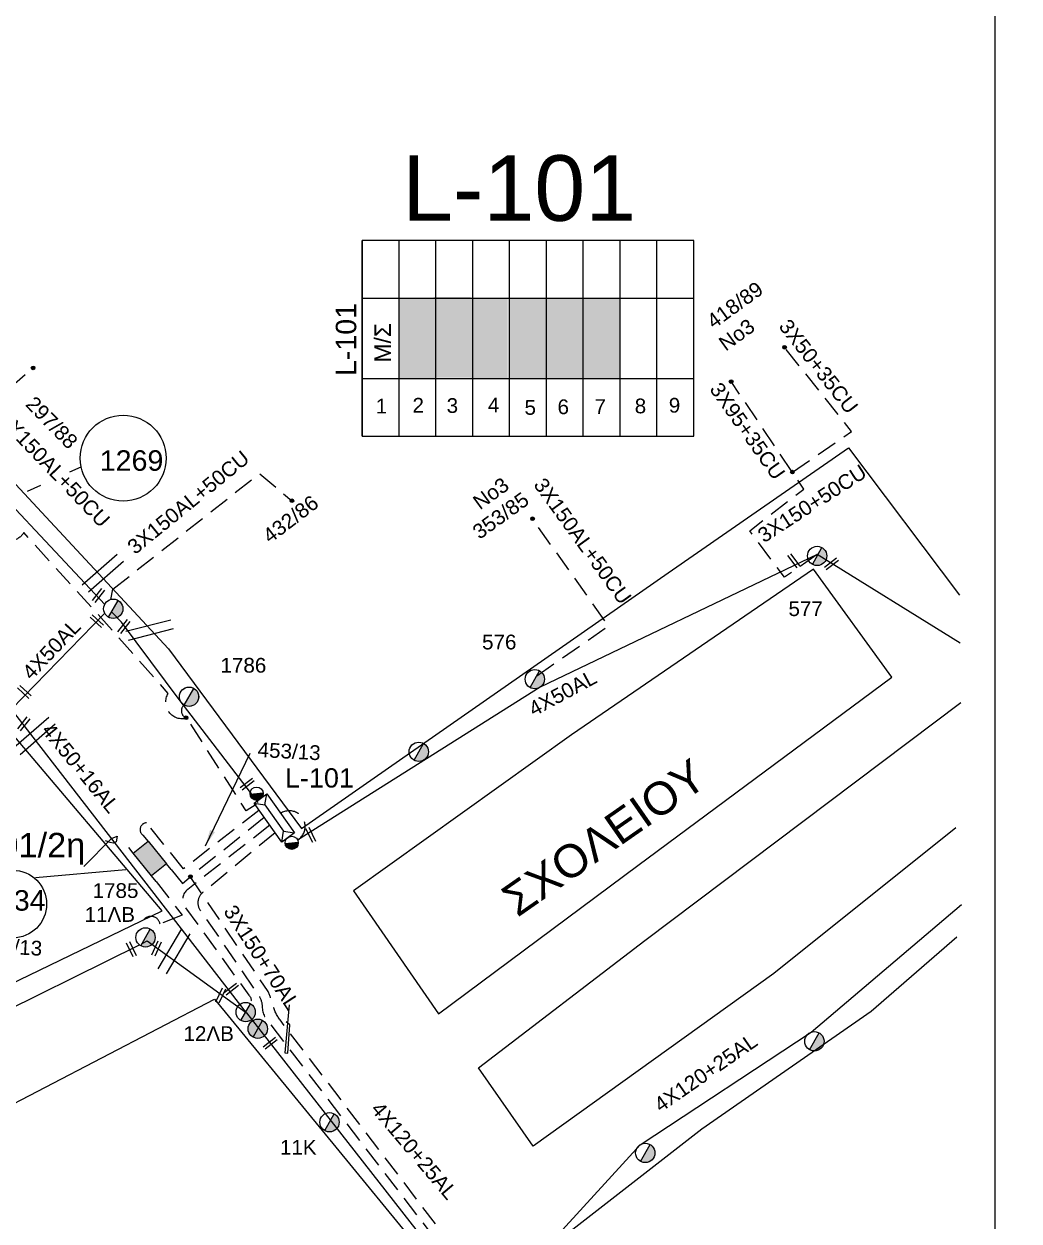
# Model space of a CAD drawing. Header units: millimetres. Extents: x 5010 to 7184, y -101 to 935.
# Drawn here: x 6917.1 to 7038.6, y 15.4 to 161.6 of the extents above; entities that cross this region are included whole.
import ezdxf
from ezdxf.enums import TextEntityAlignment as Align

# ---------------------------------------------------------------- set-up
doc = ezdxf.new("R2010")
doc.units = ezdxf.units.MM
doc.linetypes.add('DASHED', pattern=[19.05, 12.7, -6.35])
for name, color, linetype in [('Link Box 4 Διευθύνσεων', 7, 'Continuous'), ('Ασφαλειοκιβώτια Χ.Τ 9 αναχωρήσεων', 7, 'Continuous'), ('Γέφυρες Εναερίου Δικτύου', 7, 'Continuous'), ('Γυμνά εναέρια ΧΤ (3Φ)   3x50+35CU', 7, 'Continuous'), ('Γυμνά εναέρια ΧΤ (3Φ)   4x50AL', 7, 'Continuous'), ('Γυμνά εναέρια ΧΤ και ΦΟΠ (3Φ)   4x50+16AL', 7, 'Continuous'), ('Επιγραφές - Σχήματα', 7, 'Continuous'), ('Καλώδια ΧΤ   3x150+50CU', 7, 'DASHED'), ('Καλώδια ΧΤ   3x150+70AL', 7, 'DASHED'), ('Καλώδια ΧΤ   3x150AL+50CU', 7, 'DASHED'), ('Καλώδια ΧΤ   3x95+35CU', 7, 'DASHED'), ('Μηχανική τομή', 7, 'Continuous'), ('Στύλος Ξύλινος', 7, 'Continuous'), ('Στύλος Ξύλινος @ 1', 7, 'Continuous'), ('Στύλος ΦΜ', 7, 'Continuous'), ('Στύλος ΦΜ @ 1', 7, 'Continuous'), ('Συνδέσεις', 7, 'Continuous'), ('Συνεστραμμένα ΧΤ   3x70+54.6+25AL', 7, 'SYN_LINE'), ('Συνεστραμμένα ΧΤ   4x120+25AL', 7, 'SYN_LINE'), ('Τομή', 7, 'Continuous'), ('Υποσταθμός εναέριος 2 στύλων', 7, 'Continuous'), ('Υποσταθμός πόλεως', 7, 'Continuous'), ('Υπόβαθρο ΔΕΗ', 7, 'Continuous')]:
    doc.layers.add(name, color=color, linetype=linetype)
doc.styles.get("Standard").update_dxf_attribs({"font": 'arial.ttf'})
doc.linetypes.add('SYN_LINE', pattern='A,0.5,-0.0001,["/\\/\\/\\/",Standard,S=0.1,R=0,X=0,Y=-0.05],-0.25', length=0.7501)
doc.dimstyles.new('ISO-25', dxfattribs={"dimtxt": 2.5, "dimasz": 2.5, "dimexe": 1.25, "dimexo": 0.625, "dimtad": 1, "dimtxsty": 'Standard', "dimcen": 2.5, "dimaunit": 2, "dimazin": 0, "dimtfac": 1, "dimtmove": 0, "dimatfit": 3, "dimfxl": 1, "dimarcsym": 0})

# ---------------------------------------------------------------- blocks, each defined once
blk = doc.blocks.new('ΑΣΦΑΛΕΙΟΚΙΒΩΤΙΟ ΥΠΟΣΤΑΘΜΟΥ 9 ΑΝΑΧΩΡΗΣΕΩΝ')
at = {"layer": 'Ασφαλειοκιβώτια Χ.Τ 9 αναχωρήσεων', "ltscale": 40}
for p, q in [((-23.8, 40.36), (24.02, 40.36)), ((-9.72, 40.36), (-9.72, -40.64)), ((9.94, 40.36), (9.94, -40.64)), ((-23.8, 31.36), (24.02, 31.36)), ((-23.8, 22.36), (24.02, 22.36)), ((-23.8, 13.36), (24.02, 13.36)), ((-23.8, 4.36), (24.02, 4.36)), ((-23.8, -4.64), (24.02, -4.64)), ((-23.8, -13.64), (24.02, -13.64)), ((-23.8, -22.64), (24.02, -22.64)), ((-23.8, -31.64), (24.02, -31.64))]:
    blk.add_line(p, q, dxfattribs=at)
at = {"layer": 'Ασφαλειοκιβώτια Χ.Τ 9 αναχωρήσεων'}
blk.add_lwpolyline([(-23.8, -40.64), (24.02, -40.64), (24.02, 40.36), (-23.8, 40.36)], close=True, dxfattribs=at)
for s, p in [('1', (-18.22, 37.06)), ('2', (-18.02, 28.07)), ('3', (-18.09, 19.73)), ('4', (-17.94, 9.66)), ('5', (-18.55, 0.71)), ('6', (-18.4, -7.35)), ('7', (-18.34, -16.37)), ('8', (-18.19, -26.2)), ('9', (-18.02, -34.53))]:
    blk.add_text(s, height=3.6, rotation=270, dxfattribs=at).set_placement(p)
at = {"layer": 'Ασφαλειοκιβώτια Χ.Τ 9 αναχωρήσεων', "ltscale": 40}
for tag, height, p in [('ΟΝΟΜΑ', 5, (-0.16, 44.31)), ('ΚΕΙΜΕΝΟ 1', 2, (17.06, 35.59)), ('ΚΕΙΜΕΝΟ 2', 2, (17.06, 26.88)), ('ΚΕΙΜΕΝΟ 3', 2, (17.06, 17.69)), ('ΚΕΙΜΕΝΟ 4', 2, (17.06, 8.71)), ('ΚΕΙΜΕΝΟ 5', 2, (17.06, -0.13)), ('ΚΕΙΜΕΝΟ 6', 2, (17.06, -9.05)), ('ΚΕΙΜΕΝΟ 7', 2, (17.06, -18.13)), ('ΚΕΙΜΕΝΟ 8', 2, (17.06, -26.85)), ('ΚΕΙΜΕΝΟ 9', 2, (17.06, -35.99)), ('ΣΧ', 2, (-0.1, -42.64))]:
    blk.add_attdef(tag, text='', height=height, dxfattribs=at).set_placement(p, align=Align.MIDDLE_CENTER)
blk = doc.blocks.new('ΥΠΟΣΤΑΘΜΟΣ ΕΝΑΕΡΙΟΣ ΕΠΙ 2 ΣΤΥΛΩΝ')
at = {"layer": 'Υποσταθμός εναέριος 2 στύλων', "linetype": 'Continuous'}
for points in [[(-11.97, -2.11, 0.574793), (-8.45, -0.07, 0.268822), (-9.64, 1.98)], [(9.68, -2.15, 0.574793), (13.19, -0.1, 0.268822), (12.01, 1.95)]]:
    blk.add_hatch(color=256, dxfattribs=at).paths.add_polyline_path(points)
for p, q in [((-11.97, -2.11), (-9.64, 1.98)), ((9.68, -2.15), (12.01, 1.95))]:
    blk.add_line(p, q, dxfattribs=at)
for centre in [(-10.81, -0.07), (10.84, -0.1)]:
    blk.add_circle(centre, 2.36, dxfattribs=at)
at = {"layer": 'Υποσταθμός πόλεως', "linetype": 'Continuous', "ltscale": 40}
blk.add_lwpolyline([(-8.57, 2.82), (8.57, 2.82), (8.57, -2.82), (-8.57, -2.82)], close=True, dxfattribs=at)
for points in [[(-5.75, 0), (-8.57, 2.82)], [(-8.57, -2.82), (-5.75, 0)], [(-5.75, 0), (5.75, 0)], [(5.75, 0), (8.57, 2.82)], [(8.57, -2.82), (5.75, 0)]]:
    blk.add_lwpolyline(points, dxfattribs=at)
at = {"layer": 'Υποσταθμός εναέριος 2 στύλων', "ltscale": 40, "flags": 1}
for tag, p in [('ΜΕΤΑΣΧΗΜΑΤΙΣΜΟΣ', (14.09, 2.51)), ('ΙΣΧΥΣ', (14.07, -0.28)), ('ΑΡΙΘΜΟΣ', (14.19, -3))]:
    blk.add_attdef(tag, p, '', height=1.8, dxfattribs=at)
blk = doc.blocks.new('ΥΠΑΡΧΩΝ ΤΣΙΜΕΝΤΕΝΙΟΣ ΣΤΥΛΟΣ')
at = {"layer": 'Στύλος ΦΜ'}
blk.add_hatch(color=256, dxfattribs=at).paths.add_polyline_path([(-1.29, -2.28, 0.574793), (2.62, 0, 0.268822), (1.3, 2.27)])
blk.add_line((-1.29, -2.28), (1.3, 2.27), dxfattribs=at)
blk.add_circle((0, 0), 2.62, dxfattribs=at)
at = {"layer": 'Στύλος ΦΜ', "flags": 4}
for tag, p in [('ΑΡΙΘΜΟΣ', (-4.68, 8.05)), ('ΤΥΠΟΣ', (-4.91, 3.03))]:
    blk.add_attdef(tag, p, '', height=4, dxfattribs=at)
blk = doc.blocks.new('ΥΠΑΡΧΩΝ ΞΥΛΙΝΟΣ ΣΤΥΛΟΣ')
at = {"layer": 'Στύλος Ξύλινος'}
h = blk.add_hatch(color=7, dxfattribs=at)
h.paths.add_polyline_path([(-2.62, 0, 0.270008), (-1.29, -2.28), (1.3, 2.27, 0.576266)])
h.paths.add_polyline_path([(-1.29, -2.28, 0.574793), (2.62, 0, 0.268822), (1.3, 2.27)])
at = {"layer": 'Στύλος Ξύλινος', "color": 7}
blk.add_line((-1.29, -2.28), (1.3, 2.27), dxfattribs=at)
blk.add_circle((0, 0), 2.62, dxfattribs=at)
at = {"layer": 'Στύλος Ξύλινος', "flags": 4}
for tag, p in [('ΑΡΙΘΜΟΣ', (-4.91, 8.6)), ('ΤΥΠΟΣ', (-4.85, 3.39))]:
    blk.add_attdef(tag, p, '', height=4, dxfattribs=at)
blk = doc.blocks.new('ΤΟΜΗ')
at = {"layer": 'Τομή', "ltscale": 40}
for p, q in [((-5.68, 0), (5.68, 0)), ((5.68, -2.33), (-5.68, -2.33))]:
    blk.add_line(p, q, dxfattribs=at)
blk = doc.blocks.new('_ΣΥΝΔΕΣΗ')
at = {"layer": 'Συνδέσεις', "linetype": 'SYN_LINE', "ltscale": 40}
blk.add_hatch(color=256, dxfattribs=at).paths.add_polyline_path([(0.5, -0.01, 1), (-0.5, -0.01, 1)])
at = {"layer": 'Συνδέσεις'}
blk.add_circle((0, -0.01), 0.5, dxfattribs=at)
blk = doc.blocks.new('ΜΗΧΑΝΙΚΗ ΤΟΜΗ')
at = {"layer": 'Μηχανική τομή', "ltscale": 40}
for p, q in [((-1.89, 0.78), (1.89, 0.78)), ((1.89, 0), (-1.89, 0))]:
    blk.add_line(p, q, dxfattribs=at)
blk = doc.blocks.new('LINK BOX 4 ΑΝΑΧΩΡΗΣΕΩΝ')
at = {"layer": 'Link Box 4 Διευθύνσεων', "ltscale": 40}
blk.add_hatch(color=256, dxfattribs=at).paths.add_polyline_path([(-3.54, 0), (-3.54, -4.67), (3.54, -4.67), (3.54, 0)])
for p, q in [((-3.54, 0), (-5.33, 0)), ((5.33, 0), (3.54, 0)), ((-3.54, -4.67), (-5.33, -4.67)), ((5.33, -4.67), (3.54, -4.67))]:
    blk.add_line(p, q, dxfattribs=at)
blk.add_lwpolyline([(-3.54, -4.67), (-3.54, 0), (3.54, 0), (3.54, -4.67)], close=True, dxfattribs=at)

msp = doc.modelspace()

# ---------------------------------------------------------------- hatches: boundary and pattern name
at = {"layer": 'Ασφαλειοκιβώτια Χ.Τ 9 αναχωρήσεων'}
for color, points in [(85, [(6962.86, 118.25), (6967.36, 118.25), (6967.36, 128.08), (6962.86, 128.08)]), (2, [(6967.1, 128.21), (6967.1, 118.38), (6971.6, 118.38), (6971.6, 128.21)]), (30, [(6971.62, 128.08), (6971.62, 118.25), (6976.12, 118.25), (6976.12, 128.08)]), (1, [(6976.36, 128.08), (6976.36, 118.25), (6980.86, 118.25), (6980.86, 128.08)]), (151, [(6980.86, 128.08), (6980.86, 118.25), (6985.36, 118.25), (6985.36, 128.08)]), (173, [(6985.36, 128.08), (6985.36, 118.25), (6989.86, 118.25), (6989.86, 128.08)])]:
    msp.add_hatch(color=color, dxfattribs=at).paths.add_polyline_path(points)

# ---------------------------------------------------------------- linework, layer by layer
at = {"layer": 'Γέφυρες Εναερίου Δικτύου', "color": 1, "linetype": 'DASHED', "ltscale": 0.2, "flags": 128}
msp.add_lwpolyline([(6936.96, 76.77, -0.686918), (6934.68, 79.8), (6926.44, 89.09), (6917.02, 99.44, -0.551829), (6914.14, 99.21)], format="xyb", dxfattribs=at)
msp.add_lwpolyline([(6945.41, 66.23), (6944.19, 65.47), (6936.96, 76.77)], dxfattribs=at)
at = {"layer": 'Γέφυρες Εναερίου Δικτύου', "color": 2, "linetype": 'DASHED', "ltscale": 0.2, "flags": 128}
msp.add_lwpolyline([(6946.4, 64.64), (6937.21, 57.28)], dxfattribs=at)
at = {"layer": 'Γέφυρες Εναερίου Δικτύου', "color": 85, "linetype": 'DASHED', "ltscale": 0.2, "flags": 128}
msp.add_lwpolyline([(6947.07, 63.71), (6937.06, 55.85, 0.400175), (6936.67, 53.8), (6944.52, 42.93, -0.414059), (6944.53, 41.48, -1.949094)], format="xyb", dxfattribs=at)
at = {"layer": 'Γέφυρες Εναερίου Δικτύου', "color": 1, "linetype": 'DASHED', "ltscale": 0.2}
msp.add_arc((6937.23, 77.68), 0.952, 125.9295, 253.1899, dxfattribs=at)
at = {"layer": 'Γυμνά εναέρια ΧΤ (3Φ)   3x50+35CU', "color": 173, "linetype": 'DASHED', "ltscale": 0.2, "flags": 128}
msp.add_lwpolyline([(7010.89, 106.83), (7018.13, 111.8), (7009.94, 122.08)], dxfattribs=at)
at = {"layer": 'Γυμνά εναέρια ΧΤ (3Φ)   4x50AL', "color": 173, "flags": 128}
msp.add_lwpolyline([(7031.38, 85.95), (7013.91, 96.77), (6980.11, 80.57), (6950.48, 61.89)], dxfattribs=at)
at = {"layer": 'Γυμνά εναέρια ΧΤ (3Φ)   4x50AL', "color": 5, "flags": 128}
for points in [[(6927.67, 91.28), (6927.91, 92.52)], [(6915.55, 77.88), (6926.92, 89.59)]]:
    msp.add_lwpolyline(points, dxfattribs=at)
at = {"layer": 'Γυμνά εναέρια ΧΤ και ΦΟΠ (3Φ)   4x50+16AL', "color": 85, "flags": 128}
msp.add_lwpolyline([(6944.22, 40.78), (6915.55, 77.88)], dxfattribs=at)
at = {"layer": 'Επιγραφές - Σχήματα', "linetype": 'Continuous', "ltscale": 0.2}
for p, q in [((6922.66, 106.85), (6924.03, 107.47)), ((6917.49, 104.5), (6919.12, 105.24))]:
    msp.add_line(p, q, dxfattribs=at)
at = {"layer": 'Επιγραφές - Σχήματα'}
msp.add_lwpolyline([(5045.81, 913.83), (7035.6, 913.83), (7035.6, -89.73), (5045.81, -89.73)], close=True, dxfattribs=at)
at = {"layer": 'Επιγραφές - Σχήματα', "ltscale": 40}
msp.add_lwpolyline([(6924.35, 58.65), (6927.76, 62.07), (6928.43, 62.36), (6928.33, 61.69), (6927.95, 61.5), (6927.57, 61.6), (6927, 61.79)], dxfattribs=at)
at = {"layer": 'Επιγραφές - Σχήματα', "linetype": 'Continuous', "ltscale": 0.2}
msp.add_lwpolyline([(6949.45, 41.76), (6948.92, 35.89), (6949.26, 35.85), (6949.53, 39.33), (6949.07, 39.68)], dxfattribs=at)
for centre, radius in [((6929.17, 108.54), 5.25), ((6915.68, 54.07), 4.14)]:
    msp.add_circle(centre, radius, dxfattribs=at)
at = {"layer": 'Επιγραφές - Σχήματα', "color": 173, "linetype": 'DASHED', "ltscale": 0.2}
msp.add_arc((6949.47, 63.54), 1.93, 301.4744, 123.5512, dxfattribs=at)
at = {"layer": 'Καλώδια ΧΤ   3x150+50CU', "color": 7, "linetype": 'Continuous', "ltscale": 0.2}
msp.add_line((6918.47, 57.31), (6929.48, 58.31), dxfattribs=at)
at = {"layer": 'Καλώδια ΧΤ   3x150+50CU', "color": 151, "linetype": 'DASHED', "ltscale": 0.2}
for points in [[(6945.75, 65.51), (6936.54, 58.38), (6932.02, 64.01, 0.743977), (6931.66, 62.44)], [(6933.2, 56.83), (6936.38, 52.73), (6933.68, 51.64, 1.054802), (6931.47, 51.1)]]:
    msp.add_lwpolyline(points, format="xyb", dxfattribs=at)
at = {"layer": 'Καλώδια ΧΤ   3x150+50CU', "color": 2, "linetype": 'DASHED', "ltscale": 0.2}
msp.add_lwpolyline([(6935.02, 58.3), (6936.41, 56.58), (6937.21, 57.28)], dxfattribs=at)
at = {"layer": 'Καλώδια ΧΤ   3x150+70AL', "color": 30, "ltscale": 0.2, "flags": 128}
msp.add_lwpolyline([(6947.73, 62.79), (6939.02, 55.58, 0.463708), (6938.74, 53.1), (6945.66, 43, -0.140382), (6946.15, 41.55, 0.200421), (6947.18, 39.34), (6973.33, 5.24), (6972.76, 4.26)], format="xyb", dxfattribs=at)
at = {"layer": 'Καλώδια ΧΤ   3x150+70AL', "color": 2, "linetype": 'DASHED', "ltscale": 0.2, "flags": 128}
msp.add_lwpolyline([(6962.75, -0.03), (6965.37, 1.18, 0.432572), (6965.72, 2.24, -0.399155), (6966.06, 3.47), (6972.94, 7.62), (6948.33, 39.93, -0.098922), (6947.44, 41.76, 0.037055), (6946.87, 43.4), (6937.37, 57.42)], format="xyb", dxfattribs=at)
at = {"layer": 'Καλώδια ΧΤ   3x150AL+50CU', "color": 133, "linetype": 'DASHED', "ltscale": 0.2, "flags": 128}
msp.add_lwpolyline([(6909.61, 104), (6905.55, 108.62), (6918.15, 119.55)], dxfattribs=at)
at = {"layer": 'Καλώδια ΧΤ   3x150AL+50CU', "color": 5, "linetype": 'DASHED', "ltscale": 0.2, "flags": 128}
msp.add_lwpolyline([(6927.91, 92.52), (6945.81, 106.66), (6949.77, 103.34)], dxfattribs=at)
at = {"layer": 'Καλώδια ΧΤ   3x150AL+50CU', "color": 173, "linetype": 'DASHED', "ltscale": 0.2, "flags": 128}
msp.add_lwpolyline([(6979.68, 81.97), (6988.43, 88.05), (6979.16, 101.14)], dxfattribs=at)
at = {"layer": 'Καλώδια ΧΤ   3x95+35CU', "color": 173, "linetype": 'DASHED', "ltscale": 0.2, "flags": 128}
msp.add_lwpolyline([(7013.91, 96.77), (7009.94, 93.99), (7005.68, 99.67), (7012.28, 104.77), (7003.42, 117.89)], dxfattribs=at)
at = {"layer": 'Συνεστραμμένα ΧΤ   3x70+54.6+25AL', "color": 133, "linetype": 'SYN_LINE', "ltscale": 20, "flags": 128}
msp.add_lwpolyline([(6926.92, 90.68), (6908.12, 110.68), (6902.47, 116.31), (6886.61, 133.62)], dxfattribs=at)
at = {"layer": 'Συνεστραμμένα ΧΤ   3x70+54.6+25AL', "color": 1, "linetype": 'SYN_LINE', "ltscale": 20, "flags": 128}
for points in [[(6936.14, 78.91), (6928.96, 88.5), (6927.76, 89.78)], [(6945.67, 66.47), (6936.14, 78.91)]]:
    msp.add_lwpolyline(points, dxfattribs=at)
at = {"layer": 'Συνεστραμμένα ΧΤ   3x70+54.6+25AL', "color": 151, "linetype": 'SYN_LINE', "ltscale": 20, "flags": 128}
msp.add_lwpolyline([(6830.85, -1.13), (6858.09, 12.56), (6890.65, 29.05), (6931.15, 49.1)], dxfattribs=at)
at = {"layer": 'Συνεστραμμένα ΧΤ   4x120+25AL', "color": 27, "ltscale": 20}
msp.add_lwpolyline([(6973.28, 3.85), (6992.3, 24.66), (7013.17, 38.41), (7031.56, 54.01)], dxfattribs=at)
at = {"layer": 'Συνεστραμμένα ΧΤ   4x120+25AL', "color": 85, "linetype": 'SYN_LINE', "ltscale": 20, "flags": 128}
msp.add_lwpolyline([(6931.48, 49.26), (6932.12, 49.58), (6944.22, 40.78)], dxfattribs=at)
at = {"layer": 'Συνεστραμμένα ΧΤ   4x120+25AL', "color": 85, "ltscale": 20, "flags": 128}
msp.add_lwpolyline([(6944.22, 40.78), (6972.76, 4.26)], dxfattribs=at)
at = {"layer": 'Υπόβαθρο ΔΕΗ', "flags": 128}
for points in [[(7038.58, 415.62), (6974.87, 413.01), (6906.23, 409.82), (6907.42, 357.81), (6908.22, 319.84, -0.198825), (6897.35, 290.03, -0.024736), (6867.19, 269.6), (6812.9, 234.56), (6830.66, 210.79), (6865.03, 163.63), (6875.4, 148.86), (6911.18, 110.52), (6934.69, 85.24), (6950.95, 63.3), (6995.73, 94.53), (7017.76, 109.79), (7031.31, 91.8)], [(7038.58, 415.62), (6974.87, 413.01), (6906.23, 409.82), (6907.42, 357.81), (6908.22, 319.84, -0.198825), (6897.35, 290.03, -0.024736), (6867.19, 269.6), (6812.9, 234.56), (6830.66, 210.79), (6865.03, 163.63), (6875.4, 148.86), (6911.18, 110.52), (6934.69, 85.24), (6950.95, 63.3), (6995.73, 94.53), (7017.76, 109.79), (7031.31, 91.8)], [(6802.45, -52.69), (6791.48, -32.06), (6884.13, 14.87), (6912.78, 28.13), (6940.34, 42.46), (6966.63, 10.37), (6947.36, -1.11, -0.047936), (6904.4, -24.62, 0.017023), (6843.9, -56.34, 0.017142), (6802.91, -77.35, 4.217945)], [(6802.45, -52.69), (6791.48, -32.06), (6884.13, 14.87), (6912.78, 28.13), (6940.34, 42.46), (6966.63, 10.37), (6947.36, -1.11, -0.047936), (6904.4, -24.62, 0.017023), (6843.9, -56.34, 0.017142), (6802.91, -77.35, 4.217945)]]:
    msp.add_lwpolyline(points, format="xyb", dxfattribs=at)
for points in [[(6644.45, -13.49), (6689.02, -72.9), (6721.54, -55.13), (6744.45, -42.98), (6774.28, -28.01), (6798.66, -14.98), (6831.92, 1.24), (6855.27, 13.77), (6901.47, 37.59), (6933.95, 53.25), (6915.24, 75.31), (6873.55, 123.66), (6809.19, 85.65), (6750.31, 50.63), (6691.94, 14.72), (6644.45, -13.49)], [(6644.45, -13.49), (6689.02, -72.9), (6721.54, -55.13), (6744.45, -42.98), (6774.28, -28.01), (6798.66, -14.98), (6831.92, 1.24), (6855.27, 13.77), (6901.47, 37.59), (6933.95, 53.25), (6915.24, 75.31), (6873.55, 123.66), (6809.19, 85.65), (6750.31, 50.63), (6691.94, 14.72), (6644.45, -13.49)], [(7023.06, 81.77), (7013.49, 94.96), (6983.93, 74.74), (6957.31, 55.69), (6967.68, 40.66), (6992.01, 58.8), (7023.06, 81.77)], [(7023.06, 81.77), (7013.49, 94.96), (6983.93, 74.74), (6957.31, 55.69), (6967.68, 40.66), (6992.01, 58.8), (7023.06, 81.77)], [(7030.85, 63.4), (7008.64, 45.61), (6979.24, 24.52), (6972.55, 34.08), (6992.87, 49.64), (7031.47, 78.68)], [(7030.85, 63.4), (7008.64, 45.61), (6979.24, 24.52), (6972.55, 34.08), (6992.87, 49.64), (7031.47, 78.68)], [(7028.89, -52.75), (6983.7, 14.08), (6999.85, 26.61), (7020.53, 41.01), (7030.98, 50.07)], [(7028.89, -52.75), (6983.7, 14.08), (6999.85, 26.61), (7020.53, 41.01), (7030.98, 50.07)]]:
    msp.add_lwpolyline(points, dxfattribs=at)

# ---------------------------------------------------------------- block references
at = {"layer": 'Link Box 4 Διευθύνσεων', "xscale": 0.5000000000001347, "yscale": 0.5000000000001347, "zscale": 0.5000000000001347, "rotation": 309.0182051844402}
msp.add_blockref('LINK BOX 4 ΑΝΑΧΩΡΗΣΕΩΝ', (6933.34, 60.37), dxfattribs=at)
at = {"layer": 'Ασφαλειοκιβώτια Χ.Τ 9 αναχωρήσεων', "xscale": 0.5, "yscale": 0.5, "zscale": 0.5, "rotation": 90}
msp.add_blockref('ΑΣΦΑΛΕΙΟΚΙΒΩΤΙΟ ΥΠΟΣΤΑΘΜΟΥ 9 ΑΝΑΧΩΡΗΣΕΩΝ', (6978.54, 123.11), dxfattribs=at).add_auto_attribs({'ΟΝΟΜΑ': 'L-101'})
at = {"layer": 'Μηχανική τομή'}
for p, xscale, yscale, zscale, rotation in [((7010.92, 95.88), 0.4999999999999864, 0.4999999999999864, 0.4999999999999864, 306.6232775024523), ((7015.55, 95.79), 0.5000000000000376, 0.5000000000000376, 0.5000000000000376, 217.5191189296523), ((6925.99, 91.89), 0.4999999999999964, 0.4999999999999964, 0.4999999999999964, 232.1335583184488), ((6926.09, 88.77), 0.5000000000000114, 0.5000000000000114, 0.5000000000000114, 137.1612717127414), ((6929.11, 88.09), 0.4999999999999964, 0.4999999999999964, 0.4999999999999964, 232.1335583184488), ((6917.23, 80.13), 0.5000000000000114, 0.5000000000000114, 0.5000000000000114, 137.1612717127414), ((6916.87, 76.21), 0.4999999999999964, 0.4999999999999964, 0.4999999999999964, 232.1335583184488), ((6944.2, 68.87), 0.5000000000000376, 0.5000000000000376, 0.5000000000000376, 217.5191189296523), ((6951.9, 62.43), 0.50000000000015, 0.50000000000015, 0.50000000000015, 296.1020799766978), ((6929.99, 48.46), 0.50000000000015, 0.50000000000015, 0.50000000000015, 296.1020799766978), ((6933.06, 48.72), 0.5000000000000795, 0.5000000000000795, 0.5000000000000795, 245.4051083245158), ((6942.26, 43.84), 0.5000000000000376, 0.5000000000000376, 0.5000000000000376, 217.5191189296523), ((6940.9, 42.98), 0.5000000000000795, 0.5000000000000795, 0.5000000000000795, 245.4051083245158), ((6947.01, 37.22), 0.5000000000000376, 0.5000000000000376, 0.5000000000000376, 217.5191189296523)]:
    msp.add_blockref('ΜΗΧΑΝΙΚΗ ΤΟΜΗ', p, dxfattribs=dict(at, xscale=xscale, yscale=yscale, zscale=zscale, rotation=rotation))
at = {"layer": 'Στύλος Ξύλινος @ 1', "ltscale": 40, "xscale": 0.4499999999998181, "yscale": 0.4499999999998181, "zscale": 0.4499999999998181}
msp.add_blockref('ΥΠΑΡΧΩΝ ΞΥΛΙΝΟΣ ΣΤΥΛΟΣ', (6945.61, 38.84), dxfattribs=at)
msp.add_blockref('ΥΠΑΡΧΩΝ ΞΥΛΙΝΟΣ ΣΤΥΛΟΣ', (6945.61, 38.84), dxfattribs=at)
at = {"layer": 'Στύλος ΦΜ @ 1', "ltscale": 40}
ref = msp.add_blockref('ΥΠΑΡΧΩΝ ΤΣΙΜΕΝΤΕΝΙΟΣ ΣΤΥΛΟΣ', (7013.92, 96.59), dxfattribs=dict(at, xscale=0.4499999999998181, yscale=0.4499999999998181, zscale=0.4499999999998181))
ref.add_attrib('ΤΥΠΟΣ', '577', (7010.42, 89.25), dxfattribs={"layer": 'Στύλος ΦΜ', "height": 1.8, "flags": 4})
ref = msp.add_blockref('ΥΠΑΡΧΩΝ ΤΣΙΜΕΝΤΕΝΙΟΣ ΣΤΥΛΟΣ', (7013.92, 96.59), dxfattribs=dict(at, xscale=0.4499999999998181, yscale=0.4499999999998181, zscale=0.4499999999998181))
ref.add_attrib('ΤΥΠΟΣ', '577', (7010.42, 89.25), dxfattribs={"layer": 'Στύλος ΦΜ', "height": 1.8, "flags": 4})
at = {"layer": 'Στύλος ΦΜ @ 1', "ltscale": 40, "xscale": 0.4499999999998181, "yscale": 0.4499999999998181, "zscale": 0.4499999999998181}
for p in [(6927.96, 90.14), (6927.96, 90.14), (6965.27, 72.67), (6965.27, 72.67), (7013.58, 37.31), (7013.58, 37.31), (6954.37, 27.42), (6992.93, 23.67), (6992.93, 23.67)]:
    msp.add_blockref('ΥΠΑΡΧΩΝ ΤΣΙΜΕΝΤΕΝΙΟΣ ΣΤΥΛΟΣ', p, dxfattribs=at)
at = {"layer": 'Στύλος ΦΜ @ 1', "ltscale": 40}
ref = msp.add_blockref('ΥΠΑΡΧΩΝ ΤΣΙΜΕΝΤΕΝΙΟΣ ΣΤΥΛΟΣ', (6979.44, 81.54), dxfattribs=dict(at, xscale=0.4499999999998181, yscale=0.4499999999998181, zscale=0.4499999999998181))
ref.add_attrib('ΤΥΠΟΣ', '576', (6973, 85.18), dxfattribs={"layer": 'Στύλος ΦΜ', "height": 1.8, "flags": 4})
ref = msp.add_blockref('ΥΠΑΡΧΩΝ ΤΣΙΜΕΝΤΕΝΙΟΣ ΣΤΥΛΟΣ', (6979.44, 81.54), dxfattribs=dict(at, xscale=0.4499999999998181, yscale=0.4499999999998181, zscale=0.4499999999998181))
ref.add_attrib('ΤΥΠΟΣ', '576', (6973, 85.18), dxfattribs={"layer": 'Στύλος ΦΜ', "height": 1.8, "flags": 4})
ref = msp.add_blockref('ΥΠΑΡΧΩΝ ΤΣΙΜΕΝΤΕΝΙΟΣ ΣΤΥΛΟΣ', (6937.21, 79.4), dxfattribs=dict(at, xscale=0.4499999999998181, yscale=0.4499999999998181, zscale=0.4499999999998181))
ref.add_attrib('ΤΥΠΟΣ', '1786', (6941.05, 82.34), dxfattribs={"layer": 'Στύλος ΦΜ', "height": 1.8, "flags": 4})
ref = msp.add_blockref('ΥΠΑΡΧΩΝ ΤΣΙΜΕΝΤΕΝΙΟΣ ΣΤΥΛΟΣ', (6937.22, 79.4), dxfattribs=dict(at, xscale=0.4499999999998181, yscale=0.4499999999998181, zscale=0.4499999999998181))
ref.add_attrib('ΤΥΠΟΣ', '1786', (6941.06, 82.34), dxfattribs={"layer": 'Στύλος ΦΜ', "height": 1.8, "flags": 4})
ref = msp.add_blockref('ΥΠΑΡΧΩΝ ΤΣΙΜΕΝΤΕΝΙΟΣ ΣΤΥΛΟΣ', (6931.9, 50), dxfattribs=dict(at, xscale=0.4499999999998181, yscale=0.4499999999998181, zscale=0.4499999999998181))
ref.add_attrib('ΤΥΠΟΣ', '11ΛΒ', (6924.46, 51.9), dxfattribs={"layer": 'Στύλος ΦΜ', "height": 1.8, "flags": 4})
ref.add_attrib('ΑΡΙΘΜΟΣ', '1785', (6925.44, 54.82), dxfattribs={"layer": 'Στύλος ΦΜ', "height": 1.8, "flags": 4})
ref = msp.add_blockref('ΥΠΑΡΧΩΝ ΤΣΙΜΕΝΤΕΝΙΟΣ ΣΤΥΛΟΣ', (6944.13, 40.88), dxfattribs=dict(at, xscale=0.4499999999998181, yscale=0.4499999999998181, zscale=0.4499999999998181))
ref.add_attrib('ΤΥΠΟΣ', '12ΛΒ', (6936.54, 37.35), dxfattribs={"layer": 'Στύλος ΦΜ', "height": 1.8, "flags": 4})
ref = msp.add_blockref('ΥΠΑΡΧΩΝ ΤΣΙΜΕΝΤΕΝΙΟΣ ΣΤΥΛΟΣ', (6954.37, 27.42), dxfattribs=dict(at, xscale=0.4499999999998181, yscale=0.4499999999998181, zscale=0.4499999999998181))
ref.add_attrib('ΤΥΠΟΣ', '11Κ', (6948.32, 23.46), dxfattribs={"layer": 'Στύλος ΦΜ', "height": 1.8, "flags": 4})
at = {"layer": 'Συνδέσεις', "xscale": 0.4500000000000455, "yscale": 0.4500000000000455, "zscale": 0.4500000000000455}
for p in [(7009.94, 122.09), (6918.17, 119.57), (7003.42, 117.9), (7010.89, 106.84), (6949.78, 103.35), (6979.16, 101.14), (6936.86, 76.84), (6937.39, 57.44)]:
    msp.add_blockref('_ΣΥΝΔΕΣΗ', p, dxfattribs=at)
at = {"layer": 'Τομή'}
for p, xscale, yscale, zscale, rotation in [((6926.3, 94.93), 0.4999999999999782, 0.4999999999999782, 0.4999999999999782, 40.93136217473853), ((6926.3, 94.93), 0.4999999999999782, 0.4999999999999782, 0.4999999999999782, 40.93136217473853), ((6932.25, 88.1), 0.4999999999999543, 0.4999999999999543, 0.4999999999999543, 14.32374027732575), ((6932.25, 88.1), 0.4999999999999543, 0.4999999999999543, 0.4999999999999543, 14.32374027732575), ((6917.96, 75.05), 0.4999999999999782, 0.4999999999999782, 0.4999999999999782, 40.93136217473853), ((6917.96, 75.05), 0.4999999999999782, 0.4999999999999782, 0.4999999999999782, 40.93136217473853), ((6934.88, 48.59), 0.5000000000000261, 0.5000000000000261, 0.5000000000000261, 59.37220378704913), ((6934.88, 48.59), 0.5000000000000261, 0.5000000000000261, 0.5000000000000261, 59.37220378704913)]:
    msp.add_blockref('ΤΟΜΗ', p, dxfattribs=dict(at, xscale=xscale, yscale=yscale, zscale=zscale, rotation=rotation))
at = {"layer": 'Υποσταθμός εναέριος 2 στύλων', "lineweight": 30, "xscale": 0.3410162580835599, "yscale": 0.3410162580835599, "zscale": 0.3410162580835599, "rotation": 305.5580325007188}
msp.add_blockref('ΥΠΟΣΤΑΘΜΟΣ ΕΝΑΕΡΙΟΣ ΕΠΙ 2 ΣΤΥΛΩΝ', (6947.63, 64.58), dxfattribs=at)

# ---------------------------------------------------------------- texts
at = {"layer": 'Γυμνά εναέρια ΧΤ (3Φ)   3x50+35CU'}
msp.add_text('3X50+35CU', height=1.8, rotation=308.1447, dxfattribs=at).set_placement((7014.1, 119.75), align=Align.MIDDLE)
at = {"layer": 'Γυμνά εναέρια ΧΤ (3Φ)   4x50AL'}
for rotation, p in [(46.4802, (6920.4, 85.2)), (28.3322, (6982.83, 79.86))]:
    msp.add_text('4X50AL', height=1.8, rotation=rotation, dxfattribs=at).set_placement(p, align=Align.MIDDLE)
at = {"layer": 'Γυμνά εναέρια ΧΤ και ΦΟΠ (3Φ)   4x50+16AL'}
for s, rotation, p in [('4X50+16AL', 309.1706, (6923.98, 70.69)), ('4X120+25AL', 34.8192, (7000.3, 33.48)), ('4X120+25AL', 310.2061, (6964.73, 23.96))]:
    msp.add_text(s, height=1.8, rotation=rotation, dxfattribs=at).set_placement(p, align=Align.MIDDLE)
at = {"layer": 'Επιγραφές - Σχήματα', "linetype": 'DASHED', "ltscale": 0.2, "attachment_point": 1}
for s, insert, char_height, width in [('L-101', (6963.23, 145.53), 8, 24.9768), ('L-101', (6948.93, 70.66), 2.357, 7.3595), ('L-101/2η', (6908, 62.77), 3, 17.2922)]:
    msp.add_mtext(s, dxfattribs=dict(at, insert=insert, char_height=char_height, width=width))
for s, insert, char_height, width, rotation in [('418/89', (7000.23, 125.72), 1.8, 29.0049, 35.9612), ('Μ/Σ', (6959.86, 120.22), 2, 3.6728, 90), ('Νο3', (7001.7, 122.99), 1.8, 29.0049, 35.9612), ('297/88', (6918.42, 116.27), 1.8, 29.0049, 314.2908), ('Νο3', (6971.68, 103.61), 1.8, 29.0049, 35.9612), ('432/86', (6946.01, 99.48), 1.8, 29.0049, 37.3987), ('353/85', (6971.63, 100), 1.8, 29.0049, 35.9612), ('453/13', (6945.65, 73.84), 1.8, 10.8079, 356.963), ('ΣΧΟΛΕΙΟΥ', (6975.02, 55.66), 4, 48.5909, 34.9089), ('453/13', (6911.65, 49.96), 1.8, 10.8079, 356.963)]:
    msp.add_mtext(s, dxfattribs=dict(at, insert=insert, char_height=char_height, width=width, rotation=rotation))
at = {"layer": 'Επιγραφές - Σχήματα', "linetype": 'Continuous', "ltscale": 0.2, "char_height": 2.5, "width": 6.267, "attachment_point": 1}
for s, insert in [('1269', (6926.31, 109.5)), ('1634', (6911.93, 55.77))]:
    msp.add_mtext(s, dxfattribs=dict(at, insert=insert))
at = {"layer": 'Καλώδια ΧΤ   3x150+50CU', "ltscale": 0.2}
msp.add_text('3X150+50CU', height=1.8, rotation=32.933, dxfattribs=at).set_placement((7013.3, 103.01), align=Align.MIDDLE)
at = {"layer": 'Καλώδια ΧΤ   3x150+70AL', "ltscale": 0.2}
msp.add_text('3X150+70AL', height=1.8, rotation=303.0488, dxfattribs=at).set_placement((6946.09, 47.56), align=Align.MIDDLE)
at = {"layer": 'Καλώδια ΧΤ   3x150AL+50CU', "ltscale": 0.2}
for rotation, p in [(313.7495, (6920.77, 107.14)), (39.1944, (6937.12, 103.15)), (305.908, (6985.29, 98.42))]:
    msp.add_text('3X150AL+50CU', height=1.8, rotation=rotation, dxfattribs=at).set_placement(p, align=Align.MIDDLE)
at = {"layer": 'Καλώδια ΧΤ   3x95+35CU', "ltscale": 0.2}
msp.add_text('3X95+35CU', height=1.8, rotation=305.2751, dxfattribs=at).set_placement((7005.42, 111.85), align=Align.MIDDLE)

# ---------------------------------------------------------------- leaders
at = {"layer": 'Επιγραφές - Σχήματα', "ltscale": 40}
msp.add_leader([(6939.21, 61.2), (6944.67, 72.52)], dimstyle='ISO-25', override={"dimasz": 2, "dimtad": 0}, dxfattribs=at)

doc.saveas('drawing.dxf')
